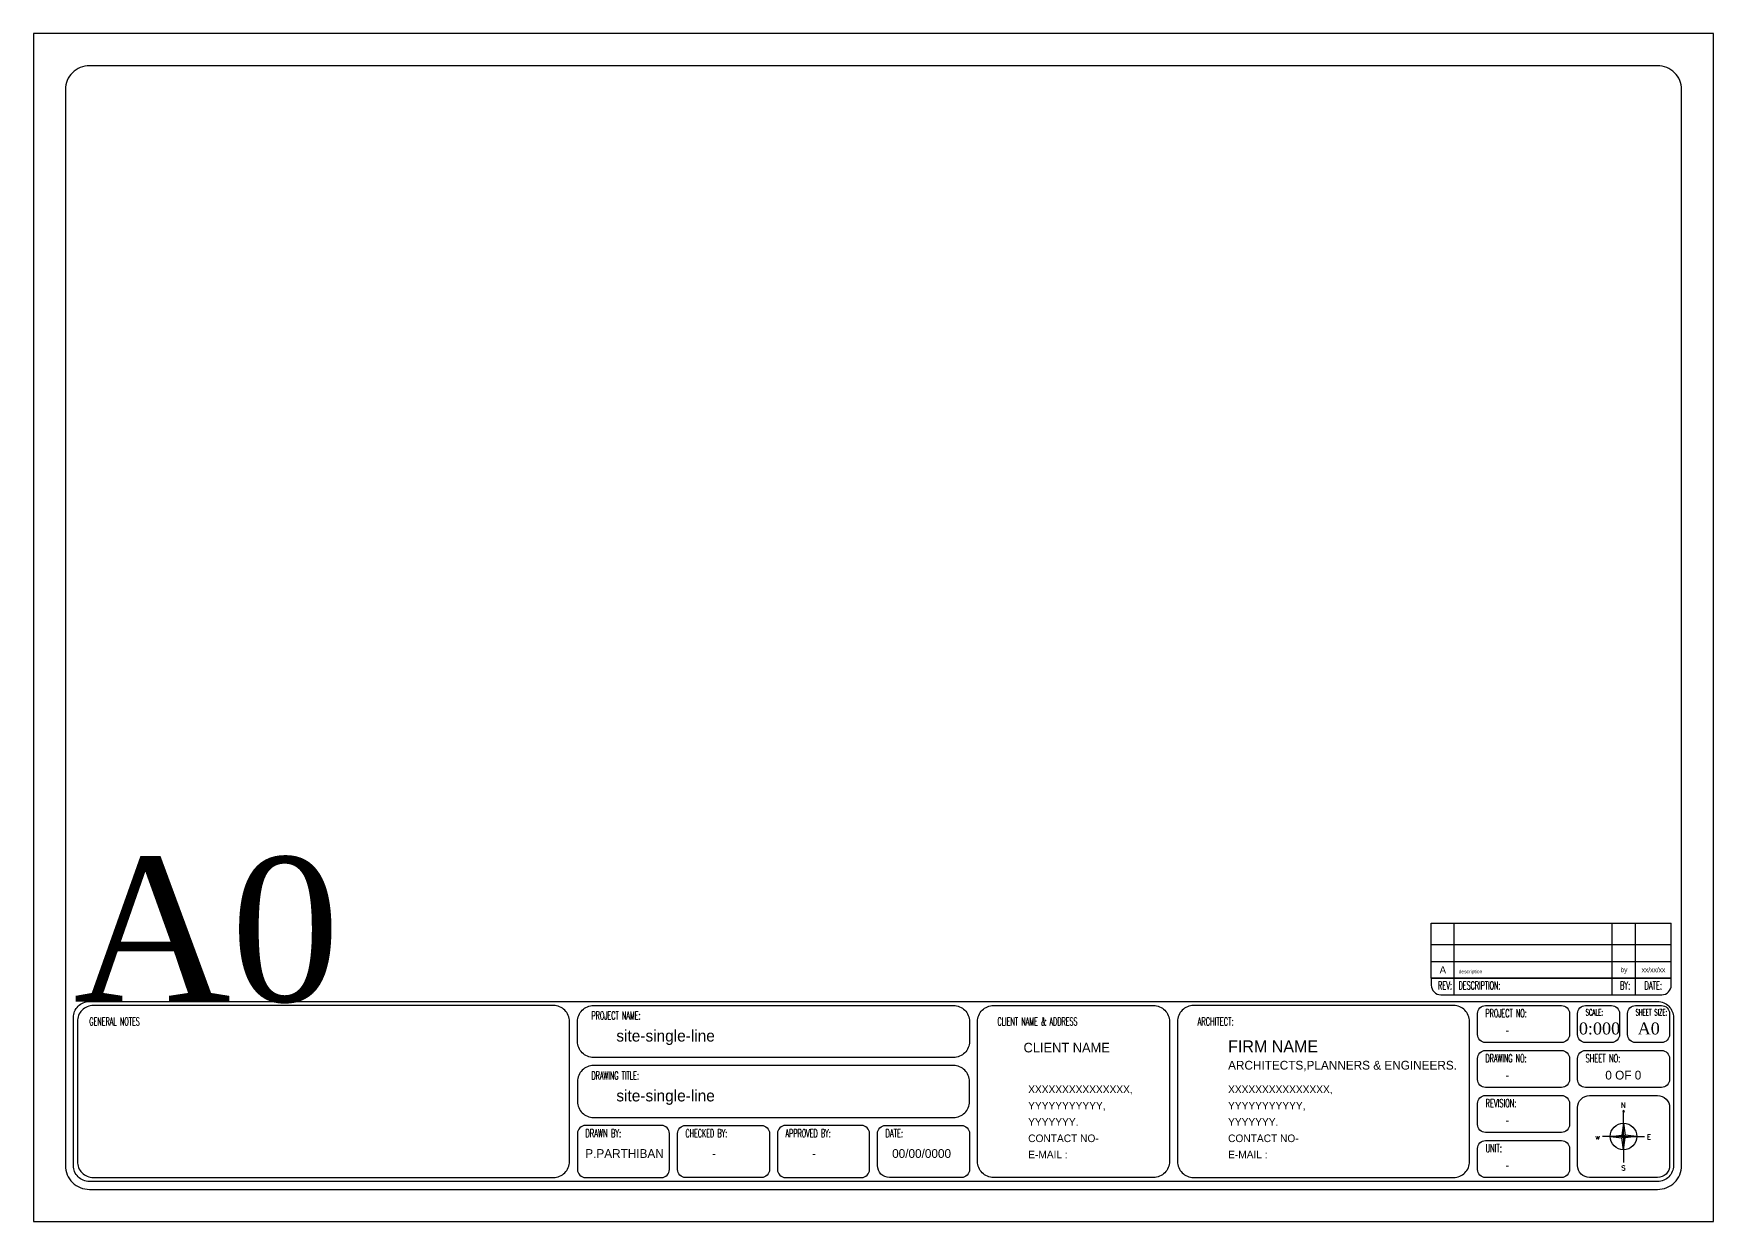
# Model space of a CAD drawing. Header units: millimetres. Extents: x 120 to 8770, y -9 to 2034.
# Drawn here: x 120 to 1309, y -9 to 832 of the extents above; entities that cross this region are included whole.
import ezdxf
from ezdxf.enums import TextEntityAlignment as Align

# ---------------------------------------------------------------- set-up
doc = ezdxf.new("R2018")
doc.units = ezdxf.units.MM
doc.header["$MEASUREMENT"] = 0
for name, color, linetype in [('FENCE', 7, 'Continuous'), ('POWER', 40, 'Continuous'), ('TEXT', 4, 'Continuous')]:
    doc.layers.add(name, color=color, linetype=linetype)
doc.styles.add('romans', font='romans.shx', dxfattribs={"width": 0.5, "height": 8})
doc.styles.add('RT', font='romant.shx')
doc.styles.add('TNR', font='times.ttf')
doc.styles.add('YS TEXT', font='GOTHIC.TTF')

# ---------------------------------------------------------------- blocks, each defined once
blk = doc.blocks.new('A$C6670421E')
at = {"layer": 'FENCE', "linetype": 'Continuous'}
h = blk.add_hatch(color=256, dxfattribs=at)
h.paths.add_polyline_path([(934, 1023), (878, 1068), (878, 652)])
h.paths.add_polyline_path([(1294, 1068), (934, 1114), (878, 1068)])
h.paths.add_polyline_path([(878, 1484), (821, 1114), (878, 1068)])
h.paths.add_polyline_path([(821, 1023), (878, 1068), (462, 1068)])
at = {"layer": 'FENCE'}
for p, q in [((878, 1068), (878, 652)), ((878, 652), (878, 247))]:
    blk.add_line(p, q, dxfattribs=at)
blk.add_circle((878, 1068), 416, dxfattribs=at)
at = {"layer": 'POWER'}
for p, q in [((878, 1890), (860, 1836)), ((878, 1484), (878, 1890)), ((878, 1890), (896, 1836)), ((462, 1068), (215, 1068)), ((462, 1068), (215, 1068)), ((462, 1068), (821, 1114)), ((462, 1068), (821, 1023)), ((878, 1068), (462, 1068)), ((878, 1484), (821, 1114)), ((821, 1114), (878, 1068)), ((821, 1023), (878, 1068)), ((878, 1484), (934, 1114)), ((878, 1068), (878, 1484)), ((934, 1114), (878, 1068)), ((878, 1068), (1294, 1068)), ((934, 1023), (878, 1068)), ((1294, 1068), (934, 1114)), ((1294, 1068), (934, 1023)), ((1294, 1068), (1541, 1068)), ((1294, 1068), (1541, 1068))]:
    blk.add_line(p, q, dxfattribs=at)
at = {"layer": 'TEXT'}
for q in [(821, 1023), (934, 1023)]:
    blk.add_line((878, 652), q, dxfattribs=at)
at = {"layer": 'TEXT', "style": 'RT'}
for s, p in [('N', (797, 1972)), ('w', (-7, 977)), ('E', (1610, 977)), ('S', (809, 0))]:
    blk.add_text(s, height=158, dxfattribs=at).set_placement(p)
blk = doc.blocks.new('A0L1')
for p, q in [((989.3, 211.3), (1159.2, 211.3)), ((989.3, 184.1), (989.3, 211.3)), ((989.3, 211.3), (1159.2, 211.3)), ((1005.6, 184.1), (1005.6, 211.3)), ((1117.4, 184.1), (1117.4, 211.3)), ((1133.9, 184.1), (1133.9, 211.3)), ((1159.2, 184.1), (1159.2, 211.3)), ((989.3, 196), (1159.2, 196)), ((989.3, 184.1), (1159.2, 184.1)), ((989.3, 172.3), (989.3, 184.1)), ((989.3, 184.1), (1159.2, 184.1)), ((1005.6, 172.3), (1005.6, 184.1)), ((1117.4, 172.3), (1117.4, 184.1)), ((1133.9, 172.3), (1133.9, 184.1)), ((1159.2, 172.3), (1159.2, 184.1)), ((989.3, 172.3), (1159.2, 172.3))]:
    blk.add_line(p, q)
at = {"linetype": 'Continuous'}
for p, q in [((1159.2, 172.3), (989.3, 172.3)), ((989.3, 172.3), (989.3, 167.3)), ((1005.6, 160.5), (1005.6, 172.3)), ((1117.4, 160.5), (1117.4, 172.3)), ((1133.9, 160.5), (1133.9, 172.3)), ((1159.2, 167.3), (1159.2, 172.3)), ((996.1, 160.5), (1152.4, 160.5))]:
    blk.add_line(p, q, dxfattribs=at)
blk.add_lwpolyline([(0, 0), (1189, 0), (1189, 841), (0, 841)], close=True)
for points in [[(39.5, 22.7), (1149.5, 22.7, 0.414214), (1166.5, 39.6), (1166.5, 801.4, 0.414214), (1149.5, 818.3), (39.5, 818.3, 0.414214), (22.5, 801.4), (22.5, 39.6, 0.414214)], [(39.5, 155.7), (1149.5, 155.7, -0.414214), (1160.8, 144.4), (1160.8, 39.6, -0.414214), (1149.5, 28.3), (39.5, 28.3, -0.414214), (28.2, 39.6), (28.2, 144.4, -0.414214)], [(42.3, 31.1), (368, 31.1, 0.414214), (379.3, 42.5), (379.3, 141.6, 0.414214), (368, 152.9), (42.3, 152.9, 0.414214), (31, 141.6), (31, 42.5, 0.414214)], [(396.3, 152.9), (651.1, 152.9, -0.414214), (662.5, 141.6), (662.5, 127.4, -0.414214), (651.1, 116.1), (396.3, 116.1, -0.414214), (385, 127.4), (385, 141.6, -0.414214)], [(679.5, 152.9), (792.7, 152.9, -0.414214), (804, 141.6), (804, 42.5, -0.414214), (792.7, 31.1), (679.5, 31.1, -0.414214), (668.1, 42.5), (668.1, 141.6, -0.414214)], [(821, 31.1), (1005.1, 31.1, 0.414214), (1016.4, 42.5), (1016.4, 141.6, 0.414214), (1005.1, 152.9), (821, 152.9, 0.414214), (809.7, 141.6), (809.7, 42.5, 0.414214)], [(1027.7, 152.9), (1081.5, 152.9, -0.414214), (1087.2, 147.2), (1087.2, 132.4, -0.414214), (1081.5, 126.7), (1027.7, 126.7, -0.414214), (1022.1, 132.4), (1022.1, 147.2, -0.414214)], [(1098.5, 152.9), (1116.9, 152.9, -0.414214), (1122.6, 147.2), (1122.6, 132.4, -0.414214), (1116.9, 126.7), (1098.5, 126.7, -0.414214), (1092.9, 132.4), (1092.9, 147.2, -0.414214)], [(1133.9, 152.9), (1152.3, 152.9, -0.414214), (1158, 147.2), (1158, 132.4, -0.414214), (1152.3, 126.7), (1133.9, 126.7, -0.414214), (1128.3, 132.4), (1128.3, 147.2, -0.414214)], [(1027.7, 121.1), (1081.5, 121.1, -0.414214), (1087.2, 115.4), (1087.2, 100.5, -0.414214), (1081.5, 94.9), (1027.7, 94.9, -0.414214), (1022.1, 100.5), (1022.1, 115.4, -0.414214)], [(1098.5, 121.1), (1152.3, 121.1, -0.414214), (1158, 115.4), (1158, 100.5, -0.414214), (1152.3, 94.9), (1098.5, 94.9, -0.414214), (1092.9, 100.5), (1092.9, 115.4, -0.414214)], [(651.1, 110.4), (396.3, 110.4, 0.414214), (385, 99.1), (385, 84.9, 0.414214), (396.3, 73.6), (651.1, 73.6, 0.414214), (662.5, 84.9), (662.5, 99.1, 0.414214)], [(1027.7, 89.2), (1081.5, 89.2, -0.414214), (1087.2, 83.5), (1087.2, 68.7, -0.414214), (1081.5, 63), (1027.7, 63, -0.414214), (1022.1, 68.7), (1022.1, 83.5, -0.414214)], [(1101.4, 89.2), (1149.5, 89.2, -0.414214), (1158, 80.7), (1158, 39.6, -0.414214), (1149.5, 31.1), (1101.4, 31.1, -0.414214), (1092.9, 39.6), (1092.9, 80.7, -0.414214)], [(390.6, 31.1), (444.4, 31.1, 0.414214), (450.1, 36.8), (450.1, 62.3, 0.414214), (444.4, 68), (390.6, 68, 0.414214), (385, 62.3), (385, 36.8, 0.414214)], [(461.4, 68), (515.2, 68, -0.414214), (520.9, 62.3), (520.9, 36.8, -0.414214), (515.2, 31.1), (461.4, 31.1, -0.414214), (455.8, 36.8), (455.8, 62.3, -0.414214)], [(532.2, 31.1), (586, 31.1, 0.414214), (591.7, 36.8), (591.7, 62.3, 0.414214), (586, 68), (532.2, 68, 0.414214), (526.5, 62.3), (526.5, 36.8, 0.414214)], [(603, 68), (656.8, 68, -0.414214), (662.5, 62.3), (662.5, 36.8, -0.414214), (656.8, 31.1), (605.8, 31.1, -0.414214), (597.3, 39.6), (597.3, 62.3, -0.414214)], [(1027.7, 57.3), (1081.5, 57.3, -0.414214), (1087.2, 51.7), (1087.2, 36.8, -0.414214), (1081.5, 31.1), (1027.7, 31.1, -0.414214), (1022.1, 36.8), (1022.1, 51.7, -0.414214)]]:
    blk.add_lwpolyline(points, format="xyb", close=True)
for centre, start, end in [((996.1, 167.3), 180, 270), ((1152.4, 167.3), 270, 0)]:
    blk.add_arc(centre, 6.8, start, end, dxfattribs=at)
at = {"xscale": 0.0225447583285398, "yscale": 0.0225447583285398, "zscale": 0.0225447583285398}
blk.add_blockref('A$C6670421E', (1105.6, 36.1), dxfattribs=at)
for s, height, style, p in [('A0', 102.12, 'TNR', (28.2, 155.7)), ('-', 6.23, 'YS TEXT', (1041.8, 132.4)), ('0:000', 8.49, 'TNR', (1093.8, 132.4)), ('A0', 8.49, 'TNR', (1135.4, 132.4)), ('CLIENT NAME', 6.796, 'YS TEXT', (700.7, 119.7)), ('FIRM NAME', 8.49, 'YS TEXT', (845.5, 119.7)), ('ARCHITECTS,PLANNERS & ENGINEERS.', 6.23, 'YS TEXT', (845.5, 107.5)), ('XXXXXXXXXXXXXXX,', 5.38, 'YS TEXT', (704, 90.9)), ('XXXXXXXXXXXXXXX,', 5.38, 'YS TEXT', (845.5, 90.9)), ('-', 6.23, 'YS TEXT', (1041.8, 100.5)), ('0 OF 0', 6.23, 'YS TEXT', (1112.5, 100.5)), ('YYYYYYYYYYY,', 5.38, 'YS TEXT', (704, 79.3)), ('YYYYYYYYYYY,', 5.38, 'YS TEXT', (845.5, 79.3)), ('YYYYYYY.', 5.38, 'YS TEXT', (704, 67.8)), ('YYYYYYY.', 5.38, 'YS TEXT', (845.5, 67.8)), ('-', 6.23, 'YS TEXT', (1041.8, 68.7)), ('CONTACT NO-', 5.38, 'YS TEXT', (704, 56.2)), ('CONTACT NO-', 5.38, 'YS TEXT', (845.5, 56.2)), ('P.PARTHIBAN', 6.23, 'YS TEXT', (390.5, 45)), ('-', 6.23, 'YS TEXT', (480.2, 45)), ('-', 6.23, 'YS TEXT', (551, 45)), ('00/00/0000', 6.23, 'YS TEXT', (607.7, 45)), ('E-MAIL : ', 5.38, 'YS TEXT', (704, 44.7)), ('E-MAIL : ', 5.38, 'YS TEXT', (845.5, 44.7)), ('-', 6.23, 'YS TEXT', (1041.8, 36.8))]:
    blk.add_text(s, height=height, dxfattribs=dict(style=style)).set_placement(p)
at = {"style": 'romans', "width": 0.5}
for s, height, p in [('REV:', 5.66, (994, 164.3)), ('DESCRIPTION:', 5.663, (1008.7, 164.3)), ('BY:', 5.66, (1122.9, 164.3)), ('DATE:', 5.66, (1140.2, 164.3)), ('GENERAL NOTES', 5.663, (39.5, 138.8)), ('PROJECT NAME:', 5.663, (394.9, 143)), ('CLIENT NAME & ADDRESS', 5.663, (682.3, 138.8)), ('ARCHITECT:', 5.66, (823.9, 138.8)), ('PROJECT NO:', 5.663, (1027.7, 144.6)), ('SCALE:', 4.53, (1098.5, 145.8)), ('SHEET SIZE:', 4.531, (1133.9, 145.8)), ('DRAWING NO:', 5.663, (1027.7, 112.7)), ('SHEET NO:', 5.66, (1098.5, 112.7)), ('DRAWING TITLE:', 5.663, (394.9, 100.5)), ('REVISION:', 5.66, (1027.7, 80.9)), ('DRAWN BY:', 5.66, (390.6, 59.6)), ('CHECKED BY:', 5.663, (461.4, 59.6)), ('APPROVED BY:', 5.663, (532.2, 59.6)), ('DATE:', 5.66, (603, 59.6)), ('UNIT:', 5.66, (1027.7, 49))]:
    blk.add_text(s, height=height, dxfattribs=at).set_placement(p)
at = {"style": 'YS TEXT'}
for tag, height, p in [('rev', 5.1, (997.4, 178.2)), ('by', 3.4, (1125.7, 178.2)), ('date', 3.4, (1146.6, 178.2))]:
    blk.add_attdef(tag, text='', height=height, dxfattribs=at).set_placement(p, align=Align.MIDDLE_CENTER)
at = {"lineweight": 30, "flags": 104}
blk.add_attdef('description', text='', height=4.67, dxfattribs=at).set_placement((1008.7, 178.2), align=Align.MIDDLE_LEFT)
at = {"style": 'YS TEXT'}
for tag, p in [('PROJECT_TITLE', (412.5, 127.4)), ('DRAWING_TITLE', (412.5, 84.9))]:
    blk.add_attdef(tag, p, '', height=8.16, dxfattribs=at)

msp = doc.modelspace()

# ---------------------------------------------------------------- block references
ref = msp.add_blockref('A0L1', (120.1, -8.7), dxfattribs=dict(xscale=0.999997416197115, yscale=0.999997416197115, zscale=0.999997416197115))
ref.add_attrib('SITE_PLAN', 'site-single-line', (532.6, 76.3), dxfattribs={"height": 8.155, "style": 'YS TEXT'})
ref.add_attrib('PROPOSED_RESIDENCE_FOR_MR.ANDREW', 'site-single-line', (532.6, 118.7), dxfattribs={"height": 8.155, "style": 'YS TEXT'})
ref.add_attrib('date', 'xx/xx/xx', dxfattribs={"height": 3.4, "style": 'YS TEXT'}).set_placement((1266.7, 169.5), align=Align.MIDDLE_CENTER)
ref.add_attrib('by', 'by', dxfattribs={"height": 3.4, "style": 'YS TEXT'}).set_placement((1245.8, 169.5), align=Align.MIDDLE_CENTER)
lines = msp.add_mtext('description', dxfattribs={"insert": (1128.8, 169.5), "char_height": 2.5, "attachment_point": 1})
ref.add_attrib('description', '', (1128.8, 169.5), dxfattribs={"flags": 104}).embed_mtext(lines)
ref.add_attrib('rev', 'A', dxfattribs={"height": 5.1, "style": 'YS TEXT'}).set_placement((1117.6, 169.5), align=Align.MIDDLE_CENTER)

doc.saveas('drawing.dxf')
